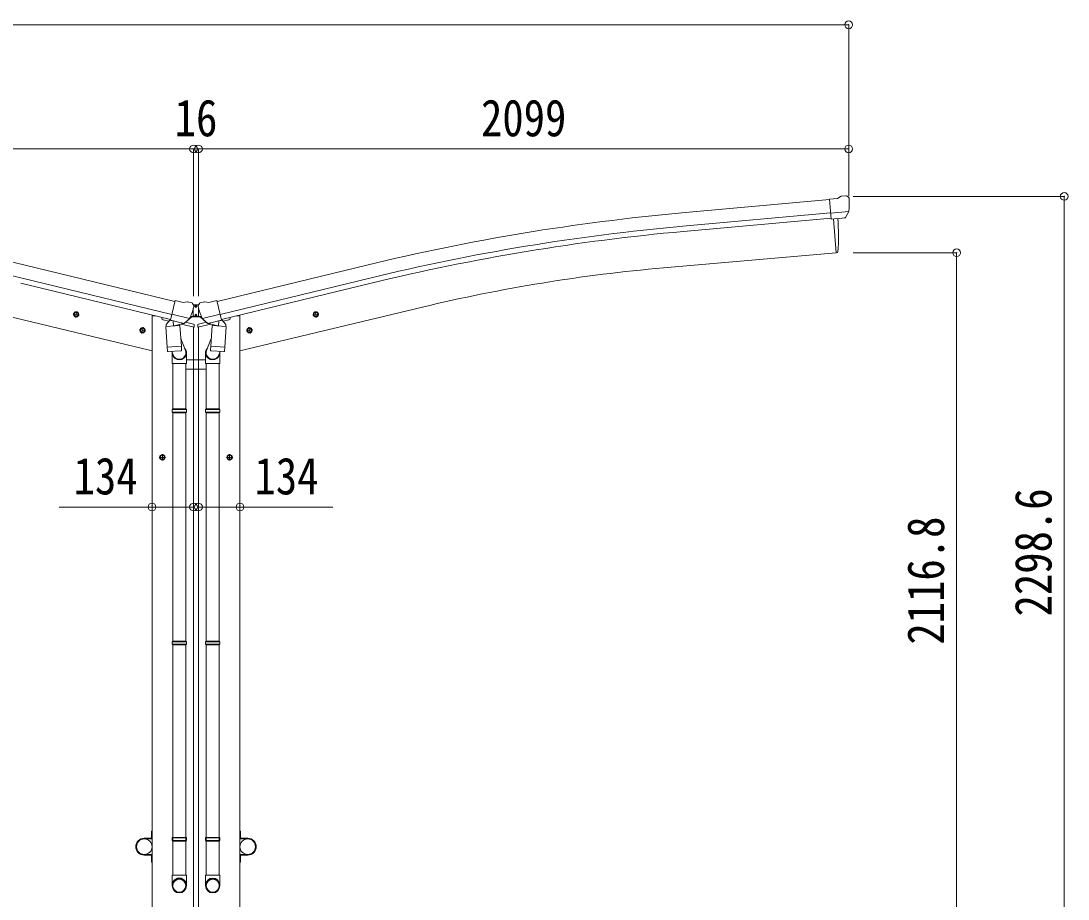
# Model space of a CAD drawing. Units: millimetres at full size. Extents: x -6988 to 7066, y -4877 to 4823.
# Drawn here: x -3327 to 53, y -2599 to 235 of the extents above; entities that cross this region are included whole.
import ezdxf
from ezdxf.enums import TextEntityAlignment as Align

# ---------------------------------------------------------------- set-up
doc = ezdxf.new("R2010")
doc.units = ezdxf.units.MM
doc.header["$LTSCALE"] = 25
doc.header["$PDMODE"] = 32
doc.header["$PDSIZE"] = 25
for name, color, linetype, lineweight in [('0-1_本体', 4, 'Continuous', 9), ('0-2_部品', 7, 'Continuous', 9), ('0-3_ELV2', 3, 'Continuous', 9), ('0-5_DIM1', 3, 'Continuous', 9), ('0-A_寸法', 6, 'Continuous', 9)]:
    doc.layers.add(name, color=color, linetype=linetype, lineweight=lineweight)
doc.styles.add('ＭＳ ゴシック', font='')
doc.styles.get('ＭＳ ゴシック').set_extended_font_data('MS Gothic')

msp = doc.modelspace()

# ---------------------------------------------------------------- linework, layer by layer
at = {"layer": '0-1_本体'}
for p, q in [((-717.16, -341.34), (-1194.09, -384.39)), ((-713.46, -384.18), (-1190.24, -427.17)), ((-711.93, -401.15), (-1188.7, -444.15)), ((-704.62, -403.77), (-695.07, -512.9)), ((-695.07, -512.9), (-1252.94, -561.71)), ((-2830.04, -670.1), (-3312.96, -552.79)), ((-2693.95, -670.1), (-2211.03, -552.79)), ((-2840.06, -711.86), (-3323.1, -594.53)), ((-2683.93, -711.86), (-2200.89, -594.53)), ((-2844.04, -728.43), (-3327.13, -611.1)), ((-2679.95, -728.43), (-2196.86, -611.1)), ((-2904, -829.81), (-3492.78, -688.46)), ((-2620, -829.81), (-2031.21, -688.46)), ((-2904, -716.69), (-2904, -3179.69)), ((-2904, -716.69), (-2892.37, -716.69)), ((-2620, -716.69), (-2631.62, -716.69)), ((-2620, -716.69), (-2620, -3179.69)), ((-2770, -752.8), (-2770, -3179.69)), ((-2754, -752.8), (-2754, -3179.69))]:
    msp.add_line(p, q, dxfattribs=at)
msp.add_lwpolyline([(-704.62, -403.77), (-695.07, -512.9), (-692.53, -512.59)], dxfattribs=at)
for centre, radius, start, end in [((-4954.5, -7310.84), 6954.55, 76.34724, 84.84724), ((-569.5, -7310.84), 6954.55, 95.15276, 103.65276), ((-1387.99, -458.09), 700, 355.76043, 4.54658), ((-4954.5, -7310.84), 6911.6, 76.34724, 84.84724), ((-569.5, -7310.84), 6911.6, 95.15276, 103.65276), ((-569.5, -7310.84), 6894.55, 95.15276, 103.65276), ((-692.9, -509.61), 3, 277, 355.76043), ((-789.27, -5861.52), 5320.05, 95, 103.5)]:
    msp.add_arc(centre, radius, start, end, dxfattribs=at)
at = {"layer": '0-2_部品'}
for p, q in [((-690.73, -337.4), (-717.3, -339.72)), ((-690.73, -337.4), (-679.01, -330.63)), ((-664.11, -329.04), (-677.78, -330.24)), ((-654.98, -334.8), (-660.46, -330.2)), ((-653.91, -336.84), (-653.79, -338.18)), ((-711.64, -404.38), (-717.3, -339.72)), ((-654.44, -379.69), (-713.35, -384.84)), ((-701.68, -403.51), (-711.64, -404.38)), ((-668.08, -400.57), (-675.78, -401.24)), ((-665.69, -399.17), (-654.75, -380.23)), ((-2803.62, -673.77), (-2829.55, -667.54)), ((-2803.62, -673.77), (-2790.36, -671.07)), ((-2775.88, -674.26), (-2789.06, -671.09)), ((-2748.11, -674.26), (-2734.93, -671.09)), ((-2720.37, -673.77), (-2733.63, -671.07)), ((-2720.37, -673.77), (-2694.44, -667.54)), ((-3139.03, -714.25), (-3158.47, -709.59)), ((-3156.05, -710.17), (-3150.88, -704.72)), ((-3151.09, -721.64), (-3146.42, -702.2)), ((-3150.88, -704.72), (-3143.58, -706.48)), ((-3143.58, -706.48), (-3141.45, -713.67)), ((-2772.79, -676.51), (-2768.93, -682.8)), ((-2768.57, -685.08), (-2768.84, -686.23)), ((-2755.42, -685.08), (-2755.15, -686.23)), ((-2751.21, -676.51), (-2755.06, -682.8)), ((-2384.96, -714.25), (-2365.52, -709.59)), ((-2380.41, -706.48), (-2382.54, -713.67)), ((-2373.11, -704.72), (-2380.41, -706.48)), ((-2372.91, -721.64), (-2377.58, -702.2)), ((-2367.94, -710.17), (-2373.11, -704.72)), ((-3153.92, -717.36), (-3156.05, -710.17)), ((-2871.99, -721.06), (-2871.99, -724.37)), ((-2849.27, -733.77), (-2868.16, -729.23)), ((-2845.28, -729.18), (-2858.59, -744.49)), ((-2844.34, -729.11), (-2845.28, -729.18)), ((-2841.25, -731.58), (-2842.78, -731.21)), ((-2804.55, -740.39), (-2841.25, -731.58)), ((-2782.62, -725.39), (-2840.13, -711.58)), ((-2835.3, -733.4), (-2834.28, -748.01)), ((-2807.09, -742.4), (-2832.9, -748.84)), ((-2767.44, -753.42), (-2810.14, -743.16)), ((-2802.18, -740.87), (-2809.7, -739.06)), ((-2806.39, -740.62), (-2806.33, -741.36)), ((-2803.02, -740.76), (-2804.55, -740.39)), ((-2799.47, -740.3), (-2783.1, -725.81)), ((-2795.95, -737.32), (-2769.74, -743.61)), ((-2756.55, -753.42), (-2713.85, -743.16)), ((-2728.05, -737.32), (-2754.25, -743.61)), ((-2741.37, -725.39), (-2683.86, -711.58)), ((-2724.52, -740.3), (-2740.9, -725.81)), ((-2721.81, -740.87), (-2714.29, -739.06)), ((-2720.97, -740.76), (-2719.44, -740.39)), ((-2719.44, -740.39), (-2682.74, -731.58)), ((-2717.6, -740.62), (-2717.66, -741.36)), ((-2716.9, -742.4), (-2691.09, -748.84)), ((-2688.69, -733.4), (-2689.71, -748.01)), ((-2682.74, -731.58), (-2681.21, -731.21)), ((-2679.66, -729.11), (-2678.71, -729.18)), ((-2678.71, -729.18), (-2665.4, -744.49)), ((-2674.72, -733.77), (-2655.83, -729.23)), ((-2652, -721.06), (-2652, -724.37)), ((-2370.07, -717.36), (-2367.94, -710.17)), ((-2925.11, -765.61), (-2944.55, -760.94)), ((-2942.13, -761.53), (-2936.96, -756.08)), ((-2940, -768.72), (-2942.13, -761.53)), ((-2937.16, -773), (-2932.49, -753.55)), ((-2936.96, -756.08), (-2929.66, -757.83)), ((-2929.66, -757.83), (-2927.53, -765.03)), ((-2859.7, -750.94), (-2814.01, -747.75)), ((-2855.02, -817.78), (-2859.7, -750.94)), ((-2858.59, -744.49), (-2858.15, -750.84)), ((-2815.78, -744.57), (-2815.55, -747.86)), ((-2814.01, -747.75), (-2809.33, -814.59)), ((-2767.44, -746.52), (-2767.44, -753.42)), ((-2756.55, -746.52), (-2756.55, -753.42)), ((-2709.98, -747.75), (-2714.66, -814.59)), ((-2664.3, -750.94), (-2709.98, -747.75)), ((-2708.21, -744.57), (-2708.44, -747.86)), ((-2668.97, -817.78), (-2664.3, -750.94)), ((-2665.4, -744.49), (-2665.84, -750.84)), ((-2598.89, -765.61), (-2579.44, -760.94)), ((-2594.33, -757.83), (-2596.46, -765.03)), ((-2587.03, -756.08), (-2594.33, -757.83)), ((-2586.83, -773), (-2591.5, -753.55)), ((-2581.86, -761.53), (-2587.03, -756.08)), ((-2584, -768.72), (-2581.86, -761.53)), ((-2811.07, -789.82), (-2796.37, -828.37)), ((-2712.93, -789.82), (-2727.62, -828.37)), ((-2855.02, -817.78), (-2809.33, -814.59)), ((-2855.01, -817.78), (-2854.12, -830.48)), ((-2810.32, -829.19), (-2852.02, -832.11)), ((-2840.4, -831.29), (-2835.86, -842.61)), ((-2839, -835.8), (-2839, -870.45)), ((-2808.48, -827.05), (-2809.35, -814.59)), ((-2808.87, -828.41), (-2808.87, -828.41)), ((-2793, -870.45), (-2793, -836.1)), ((-2730.99, -870.45), (-2730.99, -836.1)), ((-2715.52, -827.05), (-2714.64, -814.59)), ((-2715.12, -828.41), (-2715.12, -828.41)), ((-2668.97, -817.78), (-2714.66, -814.59)), ((-2713.67, -829.19), (-2671.98, -832.11)), ((-2683.59, -831.29), (-2688.14, -842.61)), ((-2684.99, -835.8), (-2684.99, -870.45)), ((-2668.98, -817.78), (-2669.87, -830.48)), ((-2839, -870.45), (-2793, -870.45)), ((-2837, -870.45), (-2837, -1017.15)), ((-2795, -870.45), (-2795, -1017.15)), ((-2684.99, -870.45), (-2730.99, -870.45)), ((-2728.99, -870.45), (-2728.99, -1017.15)), ((-2686.99, -870.45), (-2686.99, -1017.15)), ((-2839, -1019.15), (-2838, -1017.15)), ((-2839, -1019.15), (-2793, -1019.15)), ((-2839, -1019.15), (-2839, -1027.15)), ((-2839, -1027.15), (-2793, -1027.15)), ((-2839, -1027.15), (-2838, -1029.15)), ((-2838, -1017.15), (-2794, -1017.15)), ((-2838, -1029.15), (-2794, -1029.15)), ((-2837, -1029.15), (-2837, -1766.34)), ((-2795, -1029.15), (-2795, -1766.34)), ((-2793, -1019.15), (-2794, -1017.15)), ((-2730.99, -1019.15), (-2729.99, -1017.15)), ((-2684.99, -1019.15), (-2730.99, -1019.15)), ((-2684.99, -1027.15), (-2730.99, -1027.15)), ((-2685.99, -1017.15), (-2729.99, -1017.15)), ((-2685.99, -1029.15), (-2729.99, -1029.15)), ((-2728.99, -1029.15), (-2728.99, -1766.34)), ((-2686.99, -1029.15), (-2686.99, -1766.34)), ((-2684.99, -1019.15), (-2685.99, -1017.15)), ((-2684.99, -1027.15), (-2685.99, -1029.15)), ((-2684.99, -1019.15), (-2684.99, -1027.15)), ((-2880.5, -1173.19), (-2860.5, -1173.19)), ((-2877, -1169.44), (-2870.5, -1165.69)), ((-2870.5, -1183.19), (-2870.5, -1163.19)), ((-2870.5, -1165.69), (-2864, -1169.44)), ((-2864, -1176.95), (-2870.5, -1180.7)), ((-2864, -1169.44), (-2864, -1176.95)), ((-2643.5, -1173.19), (-2663.5, -1173.19)), ((-2653.5, -1165.69), (-2660, -1169.44)), ((-2660, -1169.44), (-2660, -1176.95)), ((-2660, -1176.95), (-2653.5, -1180.7)), ((-2653.5, -1183.19), (-2653.5, -1163.19)), ((-2647, -1169.44), (-2653.5, -1165.69)), ((-2839, -1768.34), (-2838, -1766.34)), ((-2839, -1768.34), (-2793, -1768.34)), ((-2839, -1768.34), (-2839, -1776.34)), ((-2839, -1776.34), (-2793, -1776.34)), ((-2839, -1776.34), (-2838, -1778.34)), ((-2838, -1766.34), (-2794, -1766.34)), ((-2838, -1778.34), (-2794, -1778.34)), ((-2837, -1778.34), (-2837, -2521.53)), ((-2795, -1778.34), (-2795, -2521.53)), ((-2793, -1768.34), (-2794, -1766.34)), ((-2730.99, -1768.34), (-2729.99, -1766.34)), ((-2684.99, -1768.34), (-2730.99, -1768.34)), ((-2684.99, -1776.34), (-2730.99, -1776.34)), ((-2685.99, -1766.34), (-2729.99, -1766.34)), ((-2685.99, -1778.34), (-2729.99, -1778.34)), ((-2728.99, -1778.34), (-2728.99, -2521.53)), ((-2686.99, -1778.34), (-2686.99, -2521.53)), ((-2684.99, -1768.34), (-2685.99, -1766.34)), ((-2684.99, -1776.34), (-2685.99, -1778.34)), ((-2684.99, -1768.34), (-2684.99, -1776.34)), ((-2839, -2401.53), (-2838, -2399.53)), ((-2838, -2399.53), (-2794, -2399.53)), ((-2793, -2401.53), (-2794, -2399.53)), ((-2730.99, -2401.53), (-2729.99, -2399.53)), ((-2685.99, -2399.53), (-2729.99, -2399.53)), ((-2684.99, -2401.53), (-2685.99, -2399.53)), ((-2839, -2401.53), (-2793, -2401.53)), ((-2839, -2401.53), (-2839, -2409.53)), ((-2839, -2409.53), (-2793, -2409.53)), ((-2839, -2409.53), (-2838, -2411.53)), ((-2838, -2411.53), (-2794, -2411.53)), ((-2837, -2411.53), (-2837, -2521.53)), ((-2795, -2411.53), (-2795, -2521.53)), ((-2684.99, -2401.53), (-2730.99, -2401.53)), ((-2684.99, -2409.53), (-2730.99, -2409.53)), ((-2685.99, -2411.53), (-2729.99, -2411.53)), ((-2728.99, -2411.53), (-2728.99, -2521.53)), ((-2686.99, -2411.53), (-2686.99, -2521.53)), ((-2684.99, -2409.53), (-2685.99, -2411.53)), ((-2684.99, -2401.53), (-2684.99, -2409.53)), ((-2839, -2555.67), (-2839, -2521.53)), ((-2839, -2521.53), (-2793, -2521.53)), ((-2793, -2555.67), (-2793, -2521.53)), ((-2730.99, -2555.67), (-2730.99, -2521.53)), ((-2684.99, -2521.53), (-2730.99, -2521.53)), ((-2684.99, -2555.67), (-2684.99, -2521.53))]:
    msp.add_line(p, q, dxfattribs=at)
for points in [[(-701.68, -403.51), (-701.41, -403.58), (-676.04, -401.36), (-675.78, -401.24)], [(-654.36, -379.05), (-654.65, -380.04), (-654.75, -380.23)], [(-2834.98, -732.99), (-2844.71, -730.66), (-2829.55, -667.54)], [(-2689.01, -732.99), (-2679.28, -730.66), (-2694.44, -667.54)], [(-3141.45, -713.67), (-3146.62, -719.12), (-3153.92, -717.36)], [(-2834.98, -732.99), (-2834.75, -733.14), (-2809.98, -739.09), (-2809.7, -739.06)], [(-2782.35, -724.81), (-2782.94, -725.66), (-2783.1, -725.81)], [(-2741.64, -724.81), (-2741.06, -725.66), (-2740.9, -725.81)], [(-2689.01, -732.99), (-2689.24, -733.14), (-2714.01, -739.09), (-2714.29, -739.06)], [(-2382.54, -713.67), (-2377.37, -719.12), (-2370.07, -717.36)], [(-2927.53, -765.03), (-2932.7, -770.47), (-2940, -768.72)], [(-2596.46, -765.03), (-2591.29, -770.47), (-2584, -768.72)], [(-2793, -1019.15), (-2793, -1027.15), (-2794, -1029.15)], [(-2730.99, -1019.15), (-2730.99, -1027.15), (-2729.99, -1029.15)], [(-2870.5, -1180.7), (-2877, -1176.95), (-2877, -1169.44)], [(-2653.5, -1180.7), (-2647, -1176.95), (-2647, -1169.44)], [(-2793, -1768.34), (-2793, -1776.34), (-2794, -1778.34)], [(-2730.99, -1768.34), (-2730.99, -1776.34), (-2729.99, -1778.34)], [(-2793, -2401.53), (-2793, -2409.53), (-2794, -2411.53)], [(-2730.99, -2401.53), (-2730.99, -2409.53), (-2729.99, -2411.53)]]:
    msp.add_lwpolyline(points, dxfattribs=at)
for centre, radius in [((-3148.75, -711.92), 8.5), ((-3148.75, -711.92), 7.7), ((-3148.75, -711.92), 6.5), ((-2375.24, -711.92), 8.5), ((-2375.24, -711.92), 7.7), ((-2375.24, -711.92), 6.5), ((-2934.83, -763.28), 8.5), ((-2934.83, -763.28), 7.7), ((-2934.83, -763.28), 6.5), ((-2589.16, -763.28), 8.5), ((-2589.16, -763.28), 7.7), ((-2589.16, -763.28), 6.5), ((-2870.5, -1173.19), 8.5), ((-2870.5, -1173.19), 7.7), ((-2870.5, -1173.19), 6.5), ((-2653.5, -1173.19), 8.5), ((-2653.5, -1173.19), 7.7), ((-2653.5, -1173.19), 6.5)]:
    msp.add_circle(centre, radius, dxfattribs=at)
for centre, radius, start, end in [((-677.51, -333.23), 3, 95, 120), ((-663.67, -334.03), 5, 50.00648, 94.99352), ((-855.42, -355.82), 202.4, 353.4085, 5), ((-2789.77, -674.01), 3, 76.5, 101.5), ((-2777.05, -679.12), 5, 31.5, 76.5), ((-2746.94, -679.12), 5, 103.5, 148.5), ((-2734.23, -674.01), 3, 78.5, 103.5), ((-2965.65, -638.98), 202.4, 334.90875, 346.5), ((-2558.34, -638.98), 202.4, 193.5, 205.09125), ((-2866.99, -724.37), 5, 180, 256.5), ((-2842.66, -730.73), 0.5, 221.23754, 256.5), ((-2835.9, -733.49), 0.604, 7.79405, 79.40158), ((-2807.33, -741.43), 1, 284, 4), ((-2805.89, -740.59), 0.5, 76.5, 184), ((-2802.9, -740.27), 0.5, 256.5, 291.76246), ((-2770.44, -746.52), 3, 0, 76.5), ((-2753.55, -746.52), 3, 103.5, 180), ((-2721.09, -740.27), 0.5, 248.23754, 283.5), ((-2718.1, -740.59), 0.5, 356, 103.5), ((-2716.66, -741.43), 1, 176, 256), ((-2688.09, -733.49), 0.604, 100.59842, 172.20595), ((-2681.33, -730.73), 0.5, 283.5, 318.76246), ((-2657, -724.37), 5, 283.5, 0), ((-2833.26, -747.87), 1.03, 188.03431, 289.96103), ((-2690.73, -747.87), 1.03, 250.03897, 351.96569), ((-2852.16, -830.11), 2, 190.53157, 274), ((-2810.46, -827.19), 2, 274, 322.59038), ((-2810.42, -827.22), 1.95, 322.52234, 4.95983), ((-2823, -836.1), 30, 0, 2.54858), ((-2700.99, -836.1), 30, 177.45142, 180), ((-2713.58, -827.22), 1.95, 175.04017, 217.47766), ((-2713.53, -827.19), 2, 217.40962, 266), ((-2671.84, -830.11), 2, 266, 349.46843)]:
    msp.add_arc(centre, radius, start, end, dxfattribs=at)
for centre, major_axis, ratio, start_param, end_param in [((-649.59, -332.79), (-15.35, 3.44), 0.101033, 5.9751426, 5.9753737), ((-656.91, -337.09), (2.71, -1.31), 0.997474, 0.5366567, 1.3225652), ((-668.34, -397.58), (1.62, -2.54), 0.997631, 5.8041905, 5.8929484), ((-668.41, -397.47), (-3.5, 2.17), 0.650902, 2.1145521, 2.1873627), ((-668.29, -397.66), (1.62, -2.54), 0.997631, 5.965759, 6.7621801), ((-2771.49, -684.37), (1.57, -2.57), 0.99628, 0.7835347, 1.5707963), ((-2752.5, -684.37), (-1.57, -2.57), 0.99628, 4.712389, 5.4996506), ((-2801.49, -737.94), (0.73, -2.92), 0.997631, 5.8041905, 5.8929484), ((-2801.52, -737.82), (-2.63, 3.16), 0.650902, 2.1145521, 2.1873627), ((-2801.46, -738.04), (0.73, -2.92), 0.997631, 5.965759, 6.7621801), ((-2722.53, -738.04), (-0.73, -2.92), 0.997631, 5.8041905, 6.6006116), ((-2722.47, -737.82), (2.63, 3.16), 0.650902, 4.0958226, 4.1686332), ((-2722.51, -737.94), (-0.73, -2.92), 0.997631, 0.3902369, 0.4789948), ((-2816, -835.8), (-23, 0), 0.996195, 6.2410469, 10.2078137), ((-2816, -835.8), (-21, 0), 0.996195, 0.3319459, 3.5045169), ((-2707.99, -835.8), (23, 0), 0.996195, 2.3585569, 6.3253237), ((-2707.99, -835.8), (21, 0), 0.996195, 2.7786684, 5.9512394), ((-2816, -2553.92), (23, 0), 0.996195, 6.2831853, 9.424778), ((-2816, -2555.67), (23, 0), 0.996195, 6.2831853, 9.424778), ((-2707.99, -2553.92), (-23, 0), 0.996195, 3.1415927, 6.2831853), ((-2707.99, -2555.67), (-23, 0), 0.996195, 3.1415927, 6.2831853), ((-2816, -2555.67), (0, -23.43), 0.981806, 4.712389, 7.8539816), ((-2707.99, -2555.67), (0, -23.43), 0.981806, 4.712389, 7.8539816)]:
    msp.add_ellipse(centre, major_axis=major_axis, ratio=ratio, start_param=start_param, end_param=end_param, dxfattribs=at)
for centre, major_axis in [((-2816, -2555.67), (-21, 0)), ((-2707.99, -2555.67), (21, 0))]:
    msp.add_ellipse(centre, major_axis=major_axis, ratio=0.996195, dxfattribs=at)
at = {"layer": '0-3_ELV2'}
for p, q in [((-2770.98, -691.41), (-2770.98, -715.88)), ((-2769.94, -683.26), (-2769.73, -681.38)), ((-2755.23, -681.38), (-2769.73, -681.38)), ((-2761.22, -686.1), (-2760.38, -686.1)), ((-2755.01, -683.26), (-2755.23, -681.38)), ((-2753.98, -691.41), (-2753.98, -715.88)), ((-2797.03, -738.51), (-2775.98, -719.88)), ((-2782.54, -723.69), (-2776.97, -718.76)), ((-2775.98, -718.38), (-2769.52, -718.38)), ((-2748.98, -719.88), (-2775.98, -719.88)), ((-2769.23, -718.88), (-2770.98, -715.88)), ((-2769.23, -718.88), (-2755.73, -718.88)), ((-2761.22, -714.8), (-2760.38, -714.8)), ((-2755.73, -718.88), (-2753.98, -715.88)), ((-2755.44, -718.38), (-2748.98, -718.38)), ((-2727.93, -738.51), (-2748.98, -719.88)), ((-2742.41, -723.69), (-2747.98, -718.76)), ((-2730.99, -858.8), (-2793.97, -858.8)), ((-2795.97, -888.8), (-2728.99, -888.8))]:
    msp.add_line(p, q, dxfattribs=at)
for points in [[(-2763.74, -685.26), (-2764.58, -685.26), (-2764.58, -686.1), (-2763.74, -686.1)], [(-2762.06, -684.42), (-2762.06, -683.58), (-2762.9, -683.58), (-2762.9, -684.42)], [(-2762.9, -686.94), (-2762.9, -687.78), (-2762.06, -687.78), (-2762.06, -686.94)], [(-2760.38, -686.1), (-2760.38, -685.26), (-2761.22, -685.26)], [(-2783.31, -724.81), (-2783.9, -725.66), (-2784.06, -725.81)], [(-2763.74, -713.96), (-2764.58, -713.96), (-2764.58, -714.8), (-2763.74, -714.8)], [(-2762.06, -713.12), (-2762.06, -712.28), (-2762.9, -712.28), (-2762.9, -713.12)], [(-2762.9, -715.64), (-2762.9, -716.48), (-2762.06, -716.48), (-2762.06, -715.64)], [(-2760.38, -714.8), (-2760.38, -713.96), (-2761.22, -713.96)], [(-2741.64, -724.81), (-2741.06, -725.66), (-2740.9, -725.81)]]:
    msp.add_lwpolyline(points, dxfattribs=at)
for centre in [(-2762.48, -685.68), (-2762.48, -714.38)]:
    msp.add_circle(centre, 3.5, dxfattribs=at)
for centre, radius, start, end in [((-2763.74, -684.42), 0.84, 270, 0), ((-2763.74, -686.94), 0.84, 0, 90), ((-2761.22, -684.42), 0.84, 180, 270), ((-2761.22, -686.94), 0.84, 90, 180), ((-2798.02, -737.38), 1.5, 244.36198, 311.5), ((-2775.98, -719.88), 1.5, 90, 131.5), ((-2763.74, -713.12), 0.84, 270, 0), ((-2763.74, -715.64), 0.84, 0, 90), ((-2761.22, -713.12), 0.84, 180, 270), ((-2761.22, -715.64), 0.84, 90, 180), ((-2748.98, -719.88), 1.5, 48.5, 90), ((-2726.93, -737.38), 1.5, 228.5, 295.63802)]:
    msp.add_arc(centre, radius, start, end, dxfattribs=at)
at = {"layer": '0-5_DIM1'}
for p, q in [((-2904, -2379.69), (-2906, -2379.69)), ((-2906, -2402.39), (-2906, -2379.69)), ((-2904, -2379.69), (-2904, -2402.39)), ((-2620, -2379.69), (-2618, -2379.69)), ((-2620, -2379.69), (-2620, -2402.39)), ((-2618, -2402.39), (-2618, -2379.69)), ((-2929, -2402.39), (-2906, -2402.39)), ((-2906, -2404.39), (-2929, -2404.39)), ((-2595, -2402.39), (-2618, -2402.39)), ((-2618, -2404.39), (-2595, -2404.39)), ((-2906, -2454.99), (-2929, -2454.99)), ((-2929, -2456.99), (-2906, -2456.99)), ((-2906, -2456.99), (-2906, -2479.69)), ((-2904, -2479.69), (-2904, -2456.99)), ((-2620, -2479.69), (-2620, -2456.99)), ((-2618, -2454.99), (-2595, -2454.99)), ((-2618, -2456.99), (-2618, -2479.69)), ((-2595, -2456.99), (-2618, -2456.99)), ((-2904, -2479.69), (-2906, -2479.69)), ((-2620, -2479.69), (-2618, -2479.69))]:
    msp.add_line(p, q, dxfattribs=at)
for centre in [(-2929, -2429.69), (-2595, -2429.69)]:
    msp.add_circle(centre, 25, dxfattribs=at)
for centre, radius, start, end in [((-2929, -2429.69), 27.3, 90, 270), ((-2929, -2429.69), 25.3, 90, 270), ((-2906, -2402.39), 2, 270, 0), ((-2618, -2402.39), 2, 180, 270), ((-2595, -2429.69), 27.3, 270, 90), ((-2595, -2429.69), 25.3, 270, 90), ((-2906, -2456.99), 2, 0, 90), ((-2618, -2456.99), 2, 90, 180)]:
    msp.add_arc(centre, radius, start, end, dxfattribs=at)
at = {"layer": '0-A_寸法'}
for p, q in [((-4869, 222.64), (-655, 222.64)), ((-655, 222.64), (-655, -177.86)), ((-2770, -177.86), (-4869, -177.86)), ((-2770, -177.86), (-2770, -652.8)), ((-2754, -177.86), (-2770, -177.86)), ((-655, -177.86), (-2754, -177.86)), ((-2754, -177.86), (-2754, -652.8)), ((-2754, -177.86), (-2754, -652.8)), ((-655, -177.86), (-655, -330.45)), ((40.6, -331.14), (-640.82, -331.14)), ((40.6, -2629.69), (40.6, -331.14)), ((-306.51, -512.9), (-640.82, -512.9)), ((-306.51, -2629.69), (-306.51, -512.9)), ((-2904, -1333.64), (-3204, -1333.64)), ((-2770, -1333.64), (-2904, -1333.64)), ((-2754, -1333.64), (-2620, -1333.64)), ((-2620, -1333.64), (-2320, -1333.64))]:
    msp.add_line(p, q, dxfattribs=at)
for p in [(-655, 222.64), (-2770, -177.86), (-2754, -177.86), (-655, -177.86), (40.6, -331.14), (-306.51, -512.9), (-2904, -1333.64), (-2770, -1333.64), (-2754, -1333.64), (-2620, -1333.64)]:
    msp.add_point(p, dxfattribs=at)

# ---------------------------------------------------------------- texts
at = {"layer": '0-A_寸法', "color": 7, "style": 'ＭＳ ゴシック', "width": 0.85}
for s, p in [('16', (-2830.75, -172.86)), ('2099', (-1842, -172.86)), ('134', (-3157.12, -1328.64)), ('134', (-2573.12, -1328.64))]:
    msp.add_text(s, height=119.1, dxfattribs=at).set_placement(p, align=Align.BOTTOM_LEFT)
for s, p in [('2298.6', (35.6, -1686.67)), ('2116.8', (-311.51, -1777.55))]:
    msp.add_text(s, height=119.1, rotation=90, dxfattribs=at).set_placement(p, align=Align.BOTTOM_LEFT)

doc.saveas('drawing.dxf')
